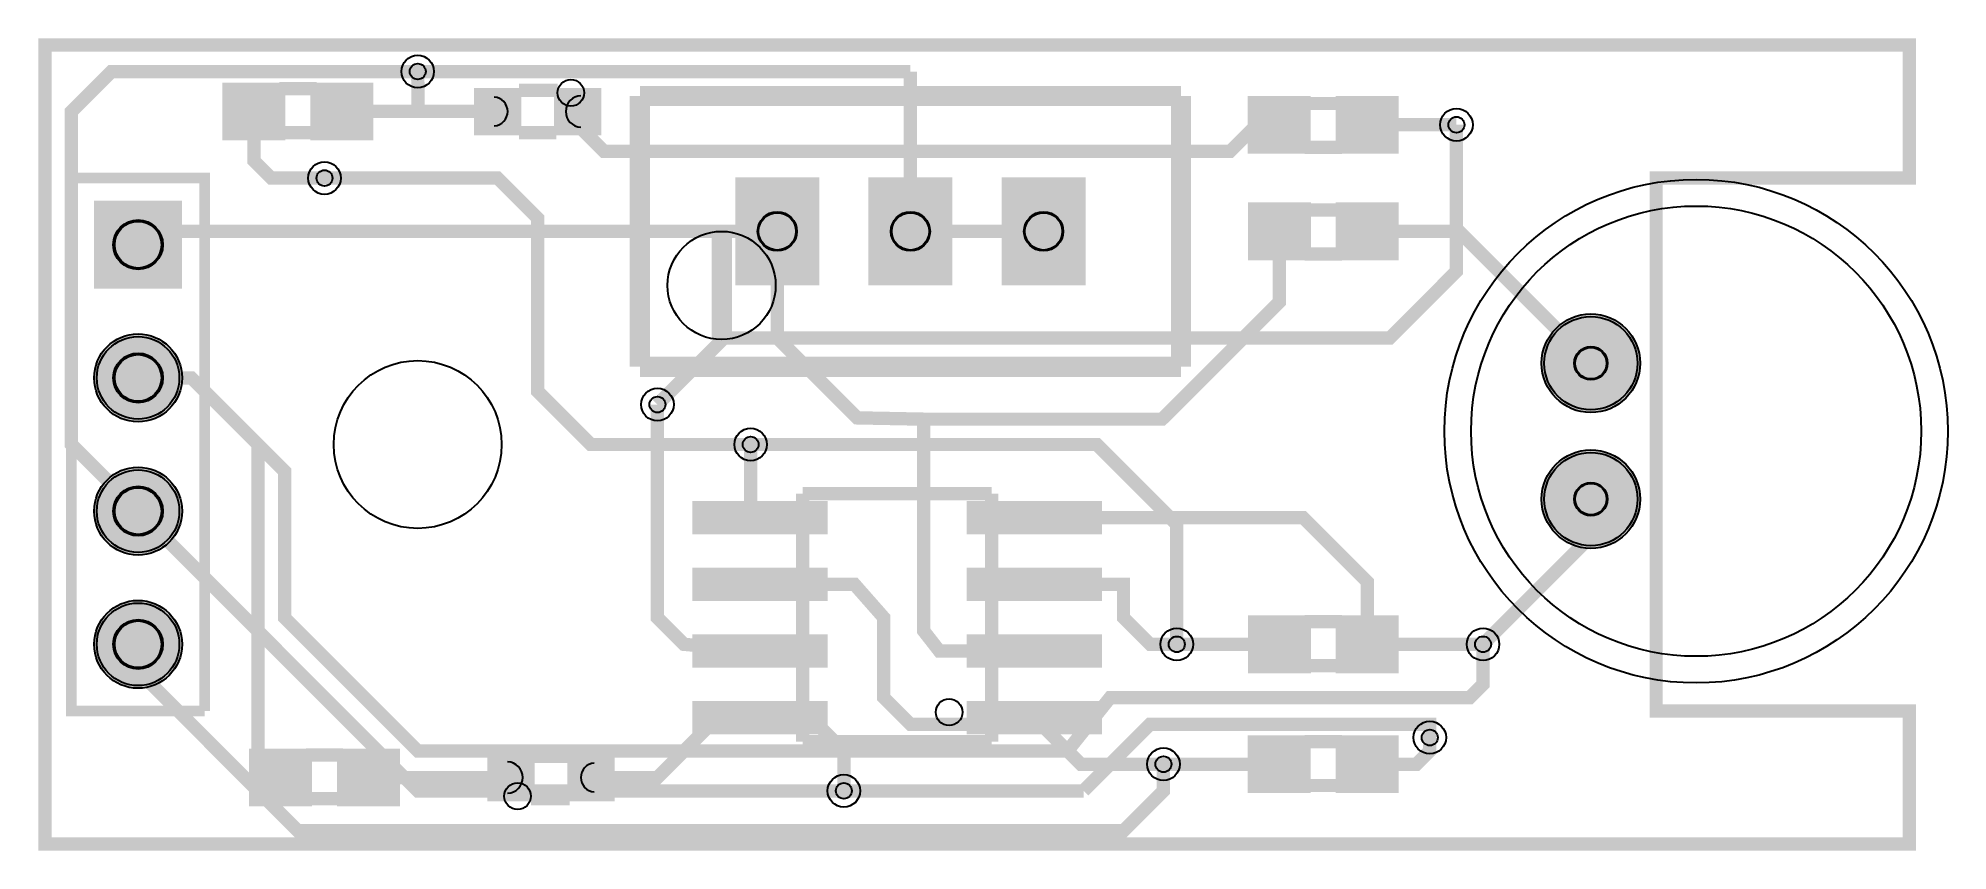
# Model space of a CAD drawing. Header units: millimetres. Extents: x 32.4 to 68.8, y 62.9 to 78.4.
import ezdxf

# ---------------------------------------------------------------- set-up
doc = ezdxf.new("R2010")
doc.units = ezdxf.units.MM
for name, color, linetype, true_color in [('BoardOutLine', 7, 'Continuous', 0xff00ff), ('BottomLayer', 7, 'Continuous', 0x0000ff), ('BottomSolderMaskLayer', 7, 'Continuous', 0xaa00ff), ('Document', 7, 'Continuous', 0xffffff), ('Hole', 7, 'Continuous', 0x222222), ('Multi-Layer', 7, 'Continuous', 0xc0c0c0), ('TopLayer', 7, 'Continuous', 0xff0000), ('TopPasteMaskLayer', 7, 'Continuous', 0x808080), ('TopSilkLayer', 7, 'Continuous', 0xffcc00), ('TopSolderMaskLayer', 7, 'Continuous', 0x800080)]:
    doc.layers.add(name, color=color, linetype=linetype, true_color=true_color)

msp = doc.modelspace()

# ---------------------------------------------------------------- hatches: boundary and pattern name
at = {"layer": 'BottomSolderMaskLayer'}
for points in [[(47.284, 75.706), (47.284, 73.646), (45.68, 73.646), (45.68, 75.706)], [(49.824, 75.706), (49.824, 73.646), (48.22, 73.646), (48.22, 75.706)], [(52.364, 75.706), (52.364, 73.646), (50.76, 73.646), (50.76, 75.706)], [(35.128, 75.26), (35.128, 73.584), (33.452, 73.584), (33.452, 75.26)], [(61.062, 72.161, 1), (62.941, 72.161, 1)], [(33.452, 71.882, 1), (35.128, 71.882, 1)], [(61.062, 69.571, 1), (62.941, 69.571, 1)], [(33.452, 69.342, 1), (35.128, 69.342, 1)], [(33.452, 66.802, 1), (35.128, 66.802, 1)]]:
    msp.add_hatch(color=256, dxfattribs=at).paths.add_polyline_path(points)
at = {"layer": 'Multi-Layer'}
for points in [[(47.244, 75.641), (47.244, 73.711), (45.72, 73.711), (45.72, 75.641)], [(49.784, 75.641), (49.784, 73.711), (48.26, 73.711), (48.26, 75.641)], [(52.324, 75.641), (52.324, 73.711), (50.8, 73.711), (50.8, 75.641)], [(35.077, 75.209), (35.077, 73.635), (33.503, 73.635), (33.503, 75.209)], [(61.112, 72.161, 1), (62.89, 72.161, 1)], [(33.503, 71.882, 1), (35.077, 71.882, 1)], [(61.112, 69.571, 1), (62.89, 69.571, 1)], [(33.503, 69.342, 1), (35.077, 69.342, 1)], [(33.503, 66.802, 1), (35.077, 66.802, 1)]]:
    msp.add_hatch(color=256, dxfattribs=at).paths.add_polyline_path(points)
at = {"layer": 'TopLayer'}
for points in [[(35.951, 77.462), (37.051, 77.462), (37.051, 76.462), (35.951, 76.462)], [(37.628, 77.462), (38.727, 77.462), (38.727, 76.462), (37.628, 76.462)], [(41.549, 77.361), (41.549, 76.561), (40.749, 76.561), (40.749, 77.361)], [(43.073, 77.361), (43.073, 76.561), (42.273, 76.561), (42.273, 77.361)], [(56.606, 76.208), (55.507, 76.208), (55.507, 77.208), (56.606, 77.208)], [(58.283, 76.208), (57.183, 76.208), (57.183, 77.208), (58.283, 77.208)], [(56.609, 74.176), (55.509, 74.176), (55.509, 75.176), (56.609, 75.176)], [(58.285, 74.176), (57.186, 74.176), (57.186, 75.176), (58.285, 75.176)], [(45.047, 68.91), (45.047, 69.52), (47.257, 69.52), (47.257, 68.91)], [(50.279, 68.91), (50.279, 69.52), (52.489, 69.52), (52.489, 68.91)], [(45.047, 67.64), (45.047, 68.25), (47.257, 68.25), (47.257, 67.64)], [(50.279, 67.64), (50.279, 68.25), (52.489, 68.25), (52.489, 67.64)], [(55.509, 67.302), (56.609, 67.302), (56.609, 66.302), (55.509, 66.302)], [(57.186, 67.302), (58.285, 67.302), (58.285, 66.302), (57.186, 66.302)], [(45.047, 66.37), (45.047, 66.98), (47.257, 66.98), (47.257, 66.37)], [(50.279, 66.37), (50.279, 66.98), (52.489, 66.98), (52.489, 66.37)], [(45.047, 65.1), (45.047, 65.71), (47.257, 65.71), (47.257, 65.1)], [(50.279, 65.1), (50.279, 65.71), (52.489, 65.71), (52.489, 65.1)], [(55.507, 65.016), (56.606, 65.016), (56.606, 64.016), (55.507, 64.016)], [(57.183, 65.016), (58.283, 65.016), (58.283, 64.016), (57.183, 64.016)], [(36.457, 64.762), (37.556, 64.762), (37.556, 63.762), (36.457, 63.762)], [(38.133, 64.762), (39.233, 64.762), (39.233, 63.762), (38.133, 63.762)], [(41.003, 63.861), (41.003, 64.661), (41.803, 64.661), (41.803, 63.861)], [(42.527, 63.861), (42.527, 64.661), (43.327, 64.661), (43.327, 63.861)]]:
    msp.add_hatch(color=256, dxfattribs=at).paths.add_polyline_path(points)
at = {"layer": 'TopPasteMaskLayer'}
for points in [[(35.951, 77.462), (37.051, 77.462), (37.051, 76.462), (35.951, 76.462)], [(37.628, 77.462), (38.727, 77.462), (38.727, 76.462), (37.628, 76.462)], [(41.549, 77.361), (41.549, 76.561), (40.749, 76.561), (40.749, 77.361)], [(43.073, 77.361), (43.073, 76.561), (42.273, 76.561), (42.273, 77.361)], [(56.606, 76.208), (55.507, 76.208), (55.507, 77.208), (56.606, 77.208)], [(58.283, 76.208), (57.183, 76.208), (57.183, 77.208), (58.283, 77.208)], [(56.609, 74.176), (55.509, 74.176), (55.509, 75.176), (56.609, 75.176)], [(58.285, 74.176), (57.186, 74.176), (57.186, 75.176), (58.285, 75.176)], [(45.047, 68.91), (45.047, 69.52), (47.257, 69.52), (47.257, 68.91)], [(50.279, 68.91), (50.279, 69.52), (52.489, 69.52), (52.489, 68.91)], [(45.047, 67.64), (45.047, 68.25), (47.257, 68.25), (47.257, 67.64)], [(50.279, 67.64), (50.279, 68.25), (52.489, 68.25), (52.489, 67.64)], [(55.509, 67.302), (56.609, 67.302), (56.609, 66.302), (55.509, 66.302)], [(57.186, 67.302), (58.285, 67.302), (58.285, 66.302), (57.186, 66.302)], [(45.047, 66.37), (45.047, 66.98), (47.257, 66.98), (47.257, 66.37)], [(50.279, 66.37), (50.279, 66.98), (52.489, 66.98), (52.489, 66.37)], [(45.047, 65.1), (45.047, 65.71), (47.257, 65.71), (47.257, 65.1)], [(50.279, 65.1), (50.279, 65.71), (52.489, 65.71), (52.489, 65.1)], [(55.507, 65.016), (56.606, 65.016), (56.606, 64.016), (55.507, 64.016)], [(57.183, 65.016), (58.283, 65.016), (58.283, 64.016), (57.183, 64.016)], [(36.457, 64.762), (37.556, 64.762), (37.556, 63.762), (36.457, 63.762)], [(38.133, 64.762), (39.233, 64.762), (39.233, 63.762), (38.133, 63.762)], [(41.003, 63.861), (41.003, 64.661), (41.803, 64.661), (41.803, 63.861)], [(42.527, 63.861), (42.527, 64.661), (43.327, 64.661), (43.327, 63.861)]]:
    msp.add_hatch(color=256, dxfattribs=at).paths.add_polyline_path(points)
at = {"layer": 'TopSolderMaskLayer'}
for points in [[(35.9, 77.513), (37.102, 77.513), (37.102, 76.411), (35.9, 76.411)], [(37.577, 77.513), (38.778, 77.513), (38.778, 76.411), (37.577, 76.411)], [(41.6, 77.412), (41.6, 76.51), (40.698, 76.51), (40.698, 77.412)], [(43.124, 77.412), (43.124, 76.51), (42.222, 76.51), (42.222, 77.412)], [(56.657, 76.157), (55.456, 76.157), (55.456, 77.259), (56.657, 77.259)], [(58.334, 76.157), (57.132, 76.157), (57.132, 77.259), (58.334, 77.259)], [(47.284, 75.706), (47.284, 73.646), (45.68, 73.646), (45.68, 75.706)], [(49.824, 75.706), (49.824, 73.646), (48.22, 73.646), (48.22, 75.706)], [(52.364, 75.706), (52.364, 73.646), (50.76, 73.646), (50.76, 75.706)], [(35.128, 75.26), (35.128, 73.584), (33.452, 73.584), (33.452, 75.26)], [(56.66, 74.125), (55.458, 74.125), (55.458, 75.227), (56.66, 75.227)], [(58.336, 74.125), (57.135, 74.125), (57.135, 75.227), (58.336, 75.227)], [(61.062, 72.161, 1), (62.941, 72.161, 1)], [(33.452, 71.882, 1), (35.128, 71.882, 1)], [(61.062, 69.571, 1), (62.941, 69.571, 1)], [(33.452, 69.342, 1), (35.128, 69.342, 1)], [(44.863, 68.896), (44.863, 69.534), (47.441, 69.534), (47.441, 68.896)], [(50.095, 68.896), (50.095, 69.534), (52.673, 69.534), (52.673, 68.896)], [(44.863, 67.626), (44.863, 68.264), (47.441, 68.264), (47.441, 67.626)], [(50.095, 67.626), (50.095, 68.264), (52.673, 68.264), (52.673, 67.626)], [(33.452, 66.802, 1), (35.128, 66.802, 1)], [(55.458, 67.353), (56.66, 67.353), (56.66, 66.251), (55.458, 66.251)], [(57.135, 67.353), (58.336, 67.353), (58.336, 66.251), (57.135, 66.251)], [(44.863, 66.356), (44.863, 66.994), (47.441, 66.994), (47.441, 66.356)], [(50.095, 66.356), (50.095, 66.994), (52.673, 66.994), (52.673, 66.356)], [(44.863, 65.086), (44.863, 65.724), (47.441, 65.724), (47.441, 65.086)], [(50.095, 65.086), (50.095, 65.724), (52.673, 65.724), (52.673, 65.086)], [(55.456, 65.067), (56.657, 65.067), (56.657, 63.965), (55.456, 63.965)], [(57.132, 65.067), (58.334, 65.067), (58.334, 63.965), (57.132, 63.965)], [(36.406, 64.813), (37.607, 64.813), (37.607, 63.711), (36.406, 63.711)], [(38.082, 64.813), (39.284, 64.813), (39.284, 63.711), (38.082, 63.711)], [(40.952, 63.81), (40.952, 64.712), (41.854, 64.712), (41.854, 63.81)], [(42.476, 63.81), (42.476, 64.712), (43.378, 64.712), (43.378, 63.81)]]:
    msp.add_hatch(color=256, dxfattribs=at).paths.add_polyline_path(points)

# ---------------------------------------------------------------- linework, layer by layer
at = {"layer": 'BoardOutLine', "const_width": 0.254}
msp.add_lwpolyline([(32.512, 62.992), (68.072, 62.992), (68.072, 65.532), (63.246, 65.532), (63.246, 75.692), (68.072, 75.692), (68.072, 78.232), (32.512, 78.232), (32.512, 62.992), (32.766, 62.992)], dxfattribs=at)
at = {"layer": 'BottomLayer', "const_width": 0.254}
for points in [[(34.29, 69.342), (33.02, 70.612), (33.02, 76.962), (33.782, 77.724), (49.022, 77.724)], [(49.022, 77.724), (49.022, 74.676)], [(59.436, 76.708), (59.436, 73.914), (59.182, 73.66), (58.166, 72.644), (45.466, 72.644), (44.196, 71.374)], [(37.846, 75.692), (41.148, 75.692), (41.91, 74.93), (41.91, 71.628), (42.926, 70.612), (52.578, 70.612), (54.102, 69.088), (54.102, 66.802)], [(49.022, 74.676), (51.562, 74.676)], [(34.29, 71.882), (35.306, 71.882), (37.084, 70.104), (37.084, 67.31), (39.624, 64.77), (52.019, 64.77), (52.832, 65.786), (59.69, 65.786), (59.944, 66.04), (59.944, 66.802)], [(47.752, 64.008), (39.624, 64.008), (34.29, 69.342)], [(34.29, 66.802), (34.29, 66.294), (37.338, 63.246), (53.086, 63.246), (53.848, 64.008), (53.848, 64.516)], [(52.324, 64.008), (53.594, 65.278), (58.928, 65.278), (58.928, 65.024)], [(52.324, 64.008), (47.752, 64.008)]]:
    msp.add_lwpolyline(points, dxfattribs=at)
at = {"layer": 'BottomSolderMaskLayer'}
for centre, radius in [((46.482, 74.676), 0.374), ((49.022, 74.676), 0.374), ((51.562, 74.676), 0.374), ((34.29, 74.422), 0.473), ((62.001, 72.161), 0.94), ((34.29, 71.882), 0.838), ((34.29, 71.882), 0.473), ((62.001, 72.161), 0.317), ((62.001, 69.571), 0.94), ((34.29, 69.342), 0.838), ((34.29, 69.342), 0.473), ((62.001, 69.571), 0.317), ((34.29, 66.802), 0.838), ((34.29, 66.802), 0.473)]:
    msp.add_circle(centre, radius, dxfattribs=at)
at = {"layer": 'Document', "const_width": 0.254}
for points in [[(36.982, 77.394), (37.694, 77.394)], [(42.291, 77.368), (41.554, 77.368)], [(57.252, 77.114), (56.54, 77.114)], [(36.982, 76.556), (37.694, 76.556)], [(42.266, 76.556), (41.554, 76.556)], [(57.252, 76.276), (56.54, 76.276)], [(57.252, 75.082), (56.54, 75.082)], [(57.252, 74.244), (56.54, 74.244)], [(46.965, 69.672), (46.965, 64.948)], [(50.571, 64.948), (50.571, 69.672)], [(56.54, 67.234), (57.252, 67.234)], [(56.54, 66.396), (57.252, 66.396)], [(56.54, 64.948), (57.252, 64.948)], [(37.49, 64.694), (38.202, 64.694)], [(41.808, 64.668), (42.52, 64.668)], [(56.54, 64.11), (57.252, 64.11)], [(37.49, 63.856), (38.202, 63.856)], [(41.783, 63.856), (42.52, 63.856)]]:
    msp.add_lwpolyline(points, dxfattribs=at)
at = {"layer": 'Document'}
for centre in [(42.545, 77.318), (41.529, 63.906)]:
    msp.add_circle(centre, 0.254, dxfattribs=at)
for centre, radius, start, end in [((41.065, 76.962), 0.275, 274.0285, 85.9715), ((42.748, 76.962), 0.3, 92.473, 267.527), ((41.326, 64.262), 0.3, 272.473, 87.527), ((43.009, 64.262), 0.275, 94.0285, 265.9715)]:
    msp.add_arc(centre, radius, start, end, dxfattribs=at)
at = {"layer": 'Hole'}
for centre in [(39.624, 77.724), (59.436, 76.708), (37.846, 75.692), (44.196, 71.374), (45.974, 70.612), (54.102, 66.802), (59.944, 66.802), (58.928, 65.024), (53.848, 64.516), (47.752, 64.008)]:
    msp.add_circle(centre, 0.152, dxfattribs=at)
at = {"layer": 'Multi-Layer'}
for centre, radius in [((39.624, 77.724), 0.31), ((59.436, 76.708), 0.31), ((37.846, 75.692), 0.31), ((34.29, 74.422), 0.445), ((46.482, 74.676), 0.356), ((49.022, 74.676), 0.356), ((51.562, 74.676), 0.356), ((62.001, 72.161), 0.889), ((34.29, 71.882), 0.787), ((34.29, 71.882), 0.445), ((39.624, 70.612), 1.6), ((62.001, 72.161), 0.3), ((44.196, 71.374), 0.31), ((45.974, 70.612), 0.31), ((62.001, 69.571), 0.889), ((34.29, 69.342), 0.787), ((34.29, 69.342), 0.445), ((62.001, 69.571), 0.3), ((34.29, 66.802), 0.787), ((34.29, 66.802), 0.445), ((54.102, 66.802), 0.31), ((59.944, 66.802), 0.31), ((58.928, 65.024), 0.31), ((53.848, 64.516), 0.31), ((47.752, 64.008), 0.31)]:
    msp.add_circle(centre, radius, dxfattribs=at)
at = {"layer": 'TopLayer', "const_width": 0.254}
for points in [[(39.633, 76.962), (39.624, 77.724)], [(36.5, 76.962), (36.5, 76.022), (36.83, 75.692), (37.846, 75.692)], [(38.176, 76.962), (41.148, 76.962)], [(42.672, 76.962), (42.672, 76.708), (43.18, 76.2), (55.118, 76.2), (55.626, 76.708), (56.058, 76.708)], [(57.734, 76.708), (59.436, 76.708)], [(34.29, 74.422), (34.544, 74.676), (46.482, 74.676)], [(56.058, 74.676), (56.058, 73.33), (53.848, 71.12), (53.82, 71.095), (49.276, 71.095), (48.006, 71.12), (46.482, 72.644), (46.482, 74.676)], [(57.734, 74.676), (59.487, 74.676), (62.001, 72.161)], [(34.29, 71.882), (35.306, 71.882), (36.576, 70.612), (36.576, 64.544), (37.008, 64.262)], [(44.196, 71.374), (44.196, 67.31), (44.704, 66.802), (46.152, 66.675)], [(51.384, 66.675), (49.573, 66.675), (49.276, 67.056), (49.276, 71.095), (49.304, 71.12)], [(45.974, 70.612), (45.974, 69.037)], [(62.001, 69.571), (62.001, 68.859), (59.944, 66.802)], [(51.384, 69.215), (56.515, 69.215), (57.658, 68.072), (57.734, 67.996), (57.734, 66.802)], [(51.308, 65.278), (49.022, 65.278), (48.514, 65.786), (48.514, 67.31), (47.955, 67.945), (46.152, 67.945)], [(54.102, 66.802), (53.594, 66.802), (53.086, 67.31), (53.086, 67.945), (51.384, 67.945)], [(56.058, 66.802), (54.102, 66.802)], [(59.944, 66.802), (57.734, 66.802)], [(46.152, 65.405), (45.339, 65.405), (44.704, 64.77), (44.196, 64.262), (42.926, 64.262)], [(47.752, 64.008), (47.752, 64.77), (47.244, 65.278), (46.152, 65.405)], [(56.058, 64.516), (52.273, 64.516), (51.384, 65.405)], [(58.928, 65.024), (58.928, 64.77), (58.674, 64.516), (57.734, 64.516)], [(38.684, 64.262), (41.402, 64.262)]]:
    msp.add_lwpolyline(points, dxfattribs=at)
at = {"layer": 'TopSilkLayer'}
for points, const_width in [([(43.861, 72.095), (43.861, 77.257)], 0.387), ([(43.861, 77.257), (54.183, 77.257)], 0.387), ([(54.183, 72.095), (54.183, 77.257)], 0.387), ([(35.56, 65.532), (33.02, 65.532), (33.02, 75.692), (35.56, 75.692), (35.56, 73.787)], 0.203), ([(45.423, 74.676), (45.423, 72.611)], 0.387), ([(35.56, 65.532), (35.56, 73.787)], 0.203), ([(54.183, 72.095), (43.861, 72.095)], 0.387), ([(50.571, 69.672), (46.965, 69.672)], 0.254), ([(46.965, 64.948), (50.571, 64.948)], 0.254)]:
    msp.add_lwpolyline(points, dxfattribs=dict(at, const_width=const_width))
for centre, radius in [((64.008, 70.866), 4.801), ((64.008, 70.866), 4.293), ((45.42, 73.645), 1.031), ((49.759, 65.507), 0.254)]:
    msp.add_circle(centre, radius, dxfattribs=at)
at = {"layer": 'TopSolderMaskLayer'}
for centre, radius in [((46.482, 74.676), 0.374), ((49.022, 74.676), 0.374), ((51.562, 74.676), 0.374), ((34.29, 74.422), 0.473), ((62.001, 72.161), 0.94), ((34.29, 71.882), 0.838), ((34.29, 71.882), 0.473), ((62.001, 72.161), 0.317), ((62.001, 69.571), 0.94), ((34.29, 69.342), 0.838), ((34.29, 69.342), 0.473), ((62.001, 69.571), 0.317), ((34.29, 66.802), 0.838), ((34.29, 66.802), 0.473)]:
    msp.add_circle(centre, radius, dxfattribs=at)

doc.saveas('drawing.dxf')
